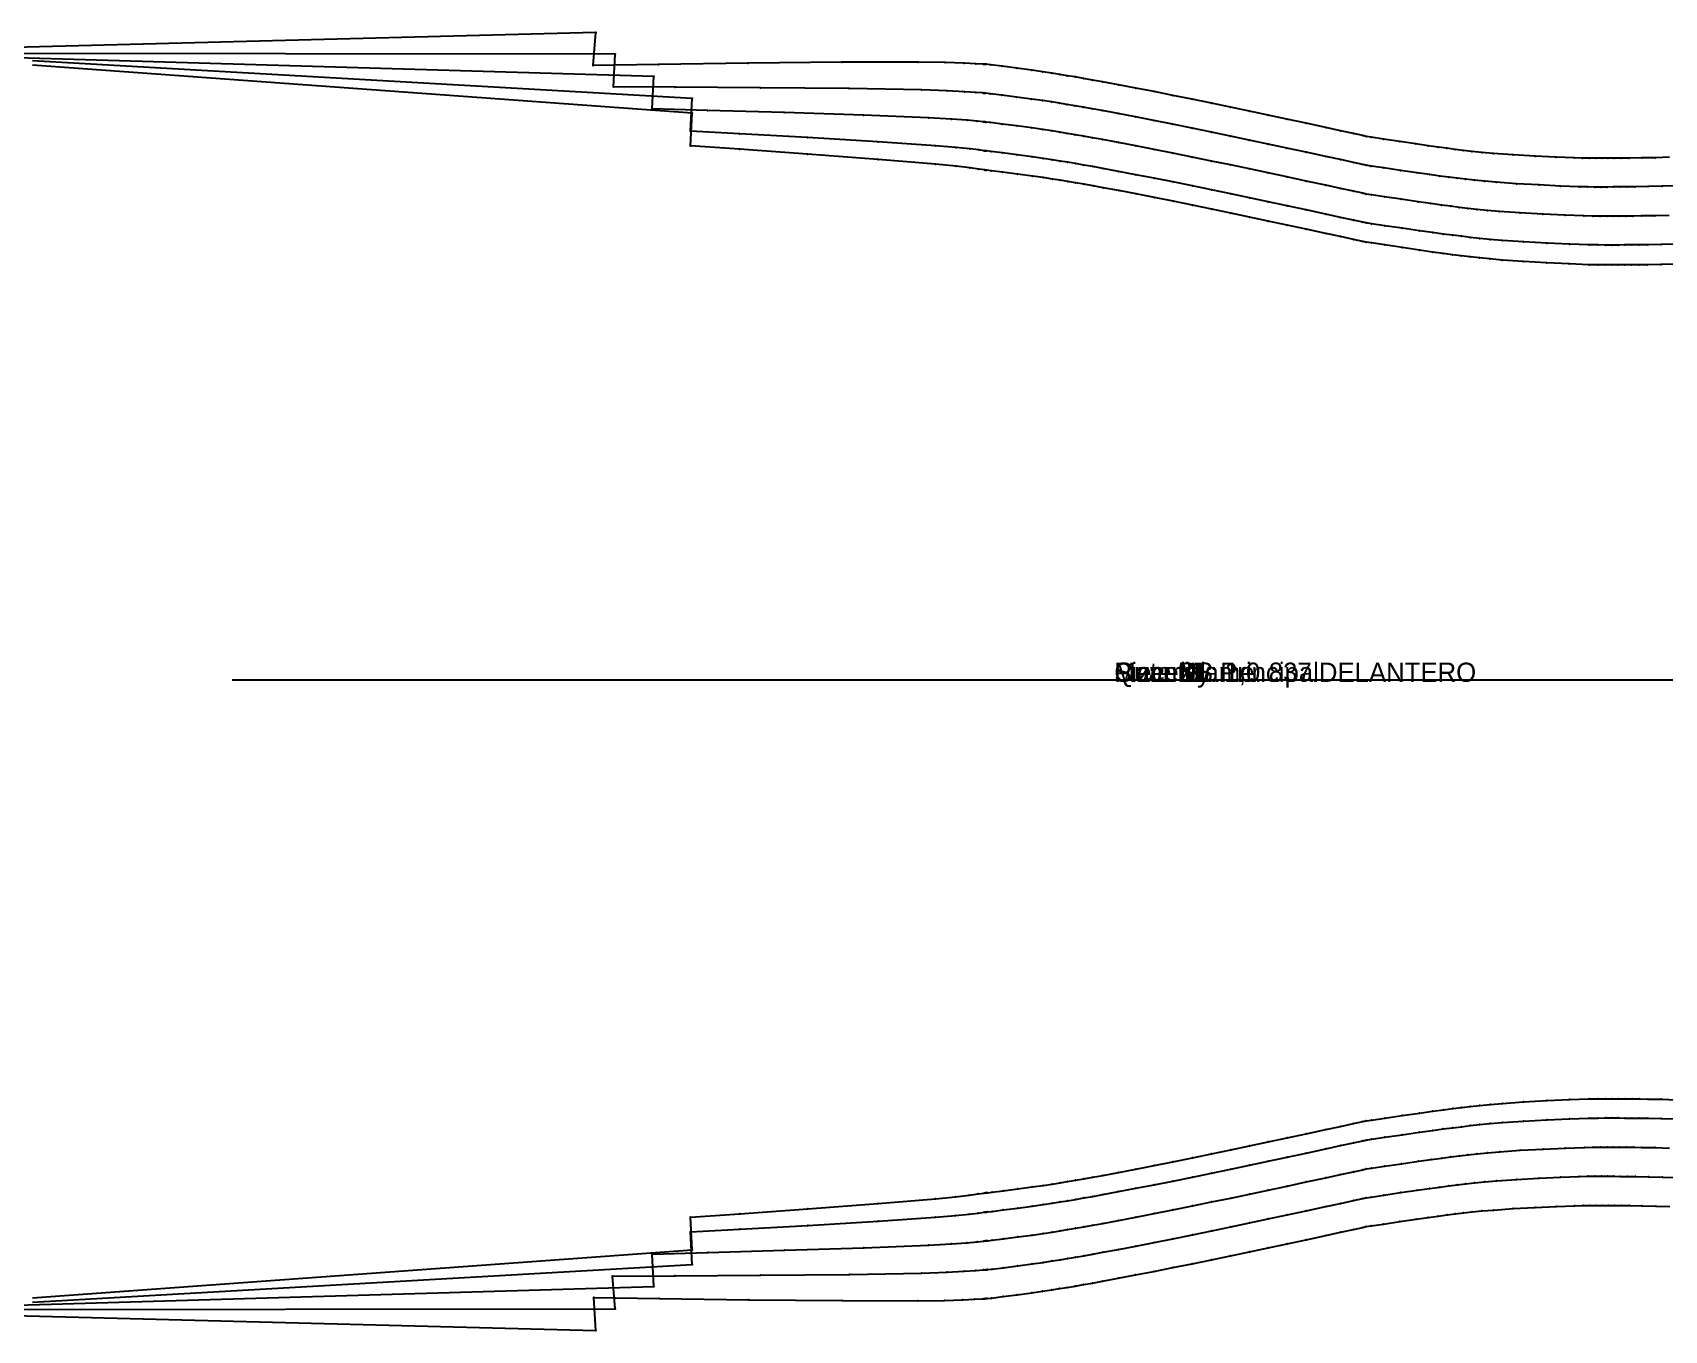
# Model space of a CAD drawing. Extents: x 50 to 2594, y 47 to 2136.
# Drawn here: x 898 to 1746, y 716 to 1390 of the extents above; entities that cross this region are included whole.
import ezdxf

# ---------------------------------------------------------------- set-up
doc = ezdxf.new("R2010")
doc.units = 0

# ---------------------------------------------------------------- blocks, each defined once
blk = doc.blocks.new('837.DELANTERO_XS')
at = {"layer": '1'}
for points in [[(897.848, 732.82), (1240.624, 757.787), (1239.747, 774.714), (1265.412, 776.508), (1300.687, 779.048), (1337.321, 781.821), (1367.064, 784.315), (1377.49, 785.354), (1384.613, 786.186), (1389.31, 786.821), (1392.455, 787.269), (1393.107, 787.354), (1393.651, 787.422), (1394.024, 787.467), (1394.162, 787.483), (1396.47, 787.772), (1402.25, 788.502), (1409.782, 789.474), (1417.348, 790.486), (1422.994, 791.288), (1427.683, 792.002), (1431.798, 792.667), (1435.721, 793.325), (1439.786, 794.011), (1444.134, 794.754), (1448.854, 795.578), (1454.04, 796.51), (1462.241, 798.034), (1471.248, 799.758), (1480.759, 801.62), (1490.47, 803.557), (1500.575, 805.606), (1510.572, 807.665), (1520.466, 809.727), (1530.261, 811.788), (1539.997, 813.853), (1549.77, 815.94), (1559.709, 818.077), (1569.946, 820.291), (1577.507, 821.934), (1584.229, 823.398), (1589.045, 824.449), (1590.888, 824.852), (1593.639, 825.261), (1600.533, 826.281), (1609.533, 827.6), (1618.6, 828.909), (1625.352, 829.856), (1630.963, 830.612), (1635.836, 831.24), (1640.376, 831.8), (1644.901, 832.338), (1649.767, 832.87), (1655.248, 833.398), (1661.615, 833.92), (1672.646, 834.659), (1684.753, 835.327), (1696.559, 835.863), (1706.689, 836.209), (1711.372, 836.305), (1715.303, 836.339), (1718.769, 836.333), (1722.058, 836.313), (1725.412, 836.294), (1728.991, 836.272), (1732.91, 836.236), (1737.285, 836.175), (1744.275, 836.033), (1751.91, 835.834)], [(1751.704, 1270.064), (1744.066, 1269.884), (1737.072, 1269.76), (1732.7, 1269.711), (1728.786, 1269.687), (1725.215, 1269.677), (1721.867, 1269.669), (1718.582, 1269.658), (1715.119, 1269.663), (1711.192, 1269.708), (1706.513, 1269.817), (1696.397, 1270.192), (1684.609, 1270.762), (1672.522, 1271.465), (1661.509, 1272.236), (1655.151, 1272.776), (1649.679, 1273.319), (1644.819, 1273.866), (1640.299, 1274.418), (1635.75, 1274.994), (1630.874, 1275.637), (1625.272, 1276.41), (1618.547, 1277.374), (1609.496, 1278.708), (1600.518, 1280.053), (1593.643, 1281.091), (1590.901, 1281.508), (1589.056, 1281.91), (1584.237, 1282.962), (1577.517, 1284.426), (1569.967, 1286.067), (1559.706, 1288.287), (1549.767, 1290.423), (1540.012, 1292.507), (1530.3, 1294.567), (1520.511, 1296.627), (1510.623, 1298.689), (1500.631, 1300.746), (1490.533, 1302.795), (1480.829, 1304.731), (1471.326, 1306.592), (1462.324, 1308.316), (1454.126, 1309.84), (1448.94, 1310.771), (1444.22, 1311.596), (1439.876, 1312.339), (1435.819, 1313.024), (1431.911, 1313.68), (1427.807, 1314.344), (1423.114, 1315.059), (1417.437, 1315.864), (1409.7, 1316.896), (1401.971, 1317.89), (1396.028, 1318.639), (1393.651, 1318.934), (1393.562, 1318.945), (1393.32, 1318.974), (1392.961, 1319.019), (1392.52, 1319.076), (1389.654, 1319.487), (1384.99, 1320.118), (1377.753, 1320.965), (1367.17, 1322.027), (1337.238, 1324.547), (1300.559, 1327.327), (1265.321, 1329.863), (1239.715, 1331.65), (1240.624, 1348.574), (897.848, 1373.541)]]:
    blk.add_lwpolyline(points, dxfattribs=at)
at = {"layer": '2'}
for p in [(1240.624, 1348.574), (1239.715, 1331.65), (1393.651, 1318.934), (1590.901, 1281.508), (1590.888, 824.852), (1394.162, 787.483), (1239.747, 774.714), (1240.624, 757.787)]:
    blk.add_point(p, dxfattribs=at)
at = {"layer": '3'}
for p in [(1265.321, 1329.863), (1300.559, 1327.327), (1337.238, 1324.547), (1367.17, 1322.027), (1377.753, 1320.965), (1384.99, 1320.118), (1389.654, 1319.487), (1392.52, 1319.076), (1392.961, 1319.019), (1393.32, 1318.974), (1393.562, 1318.945), (1396.028, 1318.639), (1401.971, 1317.89), (1409.7, 1316.896), (1417.437, 1315.864), (1423.114, 1315.059), (1427.807, 1314.344), (1431.911, 1313.68), (1435.819, 1313.024), (1439.876, 1312.339), (1444.22, 1311.596), (1448.94, 1310.771), (1454.126, 1309.84), (1462.324, 1308.316), (1471.326, 1306.592), (1480.829, 1304.731), (1490.533, 1302.795), (1500.631, 1300.746), (1510.623, 1298.689), (1520.511, 1296.627), (1530.3, 1294.567), (1540.012, 1292.507), (1549.767, 1290.423), (1559.706, 1288.287), (1569.967, 1286.067), (1577.517, 1284.426), (1584.237, 1282.962), (1589.056, 1281.91), (1593.643, 1281.091), (1600.518, 1280.053), (1609.496, 1278.708), (1618.547, 1277.374), (1625.272, 1276.41), (1630.874, 1275.637), (1635.75, 1274.994), (1640.299, 1274.418), (1644.819, 1273.866), (1649.679, 1273.319), (1655.151, 1272.776), (1661.509, 1272.236), (1672.522, 1271.465), (1684.609, 1270.762), (1696.397, 1270.192), (1706.513, 1269.817), (1711.192, 1269.708), (1715.119, 1269.663), (1718.582, 1269.658), (1721.867, 1269.669), (1725.215, 1269.677), (1728.786, 1269.687), (1732.7, 1269.711), (1737.072, 1269.76), (1744.066, 1269.884), (1635.836, 831.24), (1640.376, 831.8), (1644.901, 832.338), (1649.767, 832.87), (1655.248, 833.398), (1661.615, 833.92), (1672.646, 834.659), (1684.753, 835.327), (1696.559, 835.863), (1706.689, 836.209), (1711.372, 836.305), (1715.303, 836.339), (1718.769, 836.333), (1722.058, 836.313), (1725.412, 836.294), (1728.991, 836.272), (1732.91, 836.236), (1737.285, 836.175), (1744.275, 836.033), (1584.229, 823.398), (1589.045, 824.449), (1593.639, 825.261), (1600.533, 826.281), (1609.533, 827.6), (1618.6, 828.909), (1625.352, 829.856), (1630.963, 830.612), (1549.77, 815.94), (1559.709, 818.077), (1569.946, 820.291), (1577.507, 821.934), (1500.575, 805.606), (1510.572, 807.665), (1520.466, 809.727), (1530.261, 811.788), (1539.997, 813.853), (1462.241, 798.034), (1471.248, 799.758), (1480.759, 801.62), (1490.47, 803.557), (1409.782, 789.474), (1417.348, 790.486), (1422.994, 791.288), (1427.683, 792.002), (1431.798, 792.667), (1435.721, 793.325), (1439.786, 794.011), (1444.134, 794.754), (1448.854, 795.578), (1454.04, 796.51), (1337.321, 781.821), (1367.064, 784.315), (1377.49, 785.354), (1384.613, 786.186), (1389.31, 786.821), (1392.455, 787.269), (1393.107, 787.354), (1393.651, 787.422), (1394.024, 787.467), (1396.47, 787.772), (1402.25, 788.502), (1265.412, 776.508), (1300.687, 779.048)]:
    blk.add_point(p, dxfattribs=at)
at = {"layer": '4'}
for p in [(1590.901, 1281.508, 5), (1590.888, 824.852, 5)]:
    blk.add_point(p, dxfattribs=at)
at = {"layer": '7'}
blk.add_line((1001.713, 1054), (1666.057, 1054), dxfattribs=at)
at = {"layer": '1'}
for s in ['Size: XS', 'Quantity: 1,0', 'Piece Name: 837.DELANTERO', 'Material: Principal']:
    blk.add_text(s, height=10, dxfattribs=at).set_placement((1460, 1053))
blk = doc.blocks.new('837.DELANTERO_S')
at = {"layer": '1'}
for points in [[(897.821, 730.63), (1240.632, 750.2), (1239.735, 767.125), (1265.397, 768.518), (1300.668, 770.508), (1337.302, 772.709), (1367.048, 774.739), (1377.477, 775.615), (1384.604, 776.336), (1389.305, 776.897), (1392.454, 777.296), (1393.106, 777.371), (1393.651, 777.43), (1394.024, 777.469), (1394.162, 777.483), (1396.47, 777.772), (1402.25, 778.502), (1409.782, 779.474), (1417.348, 780.486), (1422.994, 781.288), (1427.683, 782.002), (1431.798, 782.667), (1435.721, 783.325), (1439.786, 784.011), (1444.134, 784.754), (1448.854, 785.578), (1454.04, 786.51), (1462.241, 788.034), (1471.248, 789.758), (1480.759, 791.62), (1490.47, 793.557), (1500.575, 795.606), (1510.572, 797.665), (1520.466, 799.727), (1530.261, 801.788), (1539.997, 803.853), (1549.77, 805.94), (1559.709, 808.077), (1569.946, 810.291), (1577.507, 811.934), (1584.229, 813.398), (1589.045, 814.449), (1590.888, 814.852), (1593.636, 815.261), (1600.523, 816.28), (1609.514, 817.6), (1618.571, 818.908), (1625.316, 819.855), (1630.921, 820.611), (1635.789, 821.238), (1640.325, 821.799), (1644.845, 822.336), (1649.706, 822.869), (1655.181, 823.396), (1661.541, 823.918), (1672.561, 824.658), (1684.655, 825.326), (1696.449, 825.864), (1706.569, 826.21), (1711.247, 826.307), (1715.175, 826.341), (1718.637, 826.336), (1721.923, 826.316), (1725.273, 826.297), (1728.848, 826.276), (1732.763, 826.24), (1737.134, 826.179), (1744.117, 826.039), (1751.744, 825.84)], [(1751.765, 1280.526), (1744.126, 1280.325), (1737.132, 1280.181), (1732.758, 1280.119), (1728.844, 1280.084), (1725.272, 1280.063), (1721.924, 1280.046), (1718.639, 1280.025), (1715.175, 1280.02), (1711.246, 1280.054), (1706.567, 1280.149), (1696.448, 1280.495), (1684.656, 1281.031), (1672.565, 1281.699), (1661.548, 1282.438), (1655.188, 1282.96), (1649.712, 1283.488), (1644.85, 1284.021), (1640.328, 1284.559), (1635.776, 1285.122), (1630.897, 1285.752), (1625.293, 1286.508), (1618.564, 1287.453), (1609.507, 1288.762), (1600.524, 1290.081), (1593.645, 1291.099), (1590.901, 1291.508), (1589.055, 1291.911), (1584.233, 1292.963), (1577.508, 1294.427), (1569.954, 1296.069), (1559.687, 1298.289), (1549.742, 1300.427), (1539.979, 1302.511), (1530.262, 1304.572), (1520.466, 1306.633), (1510.572, 1308.695), (1500.574, 1310.754), (1490.469, 1312.804), (1480.76, 1314.74), (1471.251, 1316.602), (1462.243, 1318.326), (1454.04, 1319.851), (1448.851, 1320.782), (1444.127, 1321.607), (1439.78, 1322.35), (1435.721, 1323.036), (1431.81, 1323.692), (1427.704, 1324.356), (1423.008, 1325.071), (1417.328, 1325.877), (1409.586, 1326.908), (1401.852, 1327.903), (1395.905, 1328.652), (1393.527, 1328.948), (1393.438, 1328.957), (1393.196, 1328.982), (1392.837, 1329.021), (1392.396, 1329.072), (1389.53, 1329.437), (1384.865, 1329.993), (1377.63, 1330.727), (1367.052, 1331.621), (1337.142, 1333.67), (1300.494, 1335.874), (1265.289, 1337.855), (1239.707, 1339.239), (1240.632, 1356.162), (897.821, 1375.73)]]:
    blk.add_lwpolyline(points, dxfattribs=at)
at = {"layer": '2'}
for p in [(1240.632, 1356.162), (1239.707, 1339.239), (1393.527, 1328.948), (1590.901, 1291.508), (1590.888, 814.852), (1394.162, 777.483), (1239.735, 767.125), (1240.632, 750.2)]:
    blk.add_point(p, dxfattribs=at)
at = {"layer": '3'}
for p in [(1265.289, 1337.855), (1300.494, 1335.874), (1337.142, 1333.67), (1367.052, 1331.621), (1377.63, 1330.727), (1384.865, 1329.993), (1389.53, 1329.437), (1392.396, 1329.072), (1392.837, 1329.021), (1393.196, 1328.982), (1393.438, 1328.957), (1395.905, 1328.652), (1401.852, 1327.903), (1409.586, 1326.908), (1417.328, 1325.877), (1423.008, 1325.071), (1427.704, 1324.356), (1431.81, 1323.692), (1435.721, 1323.036), (1439.78, 1322.35), (1444.127, 1321.607), (1448.851, 1320.782), (1454.04, 1319.851), (1462.243, 1318.326), (1471.251, 1316.602), (1480.76, 1314.74), (1490.469, 1312.804), (1500.574, 1310.754), (1510.572, 1308.695), (1520.466, 1306.633), (1530.262, 1304.572), (1539.979, 1302.511), (1549.742, 1300.427), (1559.687, 1298.289), (1569.954, 1296.069), (1577.508, 1294.427), (1584.233, 1292.963), (1589.055, 1291.911), (1593.645, 1291.099), (1600.524, 1290.081), (1609.507, 1288.762), (1618.564, 1287.453), (1625.293, 1286.508), (1630.897, 1285.752), (1635.776, 1285.122), (1640.328, 1284.559), (1644.85, 1284.021), (1649.712, 1283.488), (1655.188, 1282.96), (1661.548, 1282.438), (1672.565, 1281.699), (1684.656, 1281.031), (1696.448, 1280.495), (1744.126, 1280.325), (1706.567, 1280.149), (1711.246, 1280.054), (1715.175, 1280.02), (1718.639, 1280.025), (1721.924, 1280.046), (1725.272, 1280.063), (1728.844, 1280.084), (1732.758, 1280.119), (1737.132, 1280.181), (1649.706, 822.869), (1655.181, 823.396), (1661.541, 823.918), (1672.561, 824.658), (1684.655, 825.326), (1696.449, 825.864), (1706.569, 826.21), (1711.247, 826.307), (1715.175, 826.341), (1718.637, 826.336), (1721.923, 826.316), (1725.273, 826.297), (1728.848, 826.276), (1732.763, 826.24), (1737.134, 826.179), (1744.117, 826.039), (1589.045, 814.449), (1593.636, 815.261), (1600.523, 816.28), (1609.514, 817.6), (1618.571, 818.908), (1625.316, 819.855), (1630.921, 820.611), (1635.789, 821.238), (1640.325, 821.799), (1644.845, 822.336), (1549.77, 805.94), (1559.709, 808.077), (1569.946, 810.291), (1577.507, 811.934), (1584.229, 813.398), (1510.572, 797.665), (1520.466, 799.727), (1530.261, 801.788), (1539.997, 803.853), (1471.248, 789.758), (1480.759, 791.62), (1490.47, 793.557), (1500.575, 795.606), (1417.348, 780.486), (1422.994, 781.288), (1427.683, 782.002), (1431.798, 782.667), (1435.721, 783.325), (1439.786, 784.011), (1444.134, 784.754), (1448.854, 785.578), (1454.04, 786.51), (1462.241, 788.034), (1337.302, 772.709), (1367.048, 774.739), (1377.477, 775.615), (1384.604, 776.336), (1389.305, 776.897), (1392.454, 777.296), (1393.106, 777.371), (1393.651, 777.43), (1394.024, 777.469), (1396.47, 777.772), (1402.25, 778.502), (1409.782, 779.474), (1265.397, 768.518), (1300.668, 770.508)]:
    blk.add_point(p, dxfattribs=at)
at = {"layer": '4'}
for p in [(1590.901, 1291.508, 5), (1590.888, 814.852, 5)]:
    blk.add_point(p, dxfattribs=at)
at = {"layer": '7'}
blk.add_line((1001.713, 1054), (1666.057, 1054), dxfattribs=at)
at = {"layer": '1'}
for s in ['Size: S', 'Quantity: 1,0', 'Piece Name: 837.DELANTERO', 'Material: Principal']:
    blk.add_text(s, height=10, dxfattribs=at).set_placement((1460, 1053))
blk = doc.blocks.new('837.DELANTERO_M')
at = {"layer": '1'}
for points in [[(877.774, 728.675), (1220.644, 738.696), (1219.798, 755.621), (1248.762, 756.392), (1288.576, 757.535), (1329.931, 758.874), (1363.518, 760.235), (1375.299, 760.898), (1383.355, 761.488), (1388.67, 761.974), (1392.231, 762.325), (1392.969, 762.389), (1393.584, 762.439), (1394.006, 762.472), (1394.162, 762.483), (1396.47, 762.772), (1402.25, 763.502), (1409.782, 764.474), (1417.349, 765.486), (1422.995, 766.288), (1427.685, 767.002), (1431.8, 767.668), (1435.723, 768.325), (1439.788, 769.011), (1444.136, 769.754), (1448.857, 770.578), (1454.042, 771.51), (1462.243, 773.034), (1471.251, 774.758), (1480.762, 776.62), (1490.474, 778.557), (1500.58, 780.607), (1510.577, 782.665), (1520.471, 784.728), (1530.266, 786.789), (1540.003, 788.854), (1549.777, 790.941), (1559.716, 793.078), (1569.953, 795.292), (1577.514, 796.935), (1584.237, 798.4), (1589.053, 799.45), (1590.896, 799.853), (1593.588, 800.255), (1600.335, 801.258), (1609.142, 802.556), (1618.015, 803.844), (1624.623, 804.775), (1630.113, 805.519), (1634.882, 806.137), (1639.325, 806.689), (1643.753, 807.218), (1648.515, 807.743), (1653.879, 808.263), (1660.11, 808.778), (1670.906, 809.509), (1682.754, 810.171), (1694.308, 810.705), (1704.222, 811.051), (1708.805, 811.148), (1712.653, 811.183), (1716.045, 811.181), (1719.264, 811.163), (1722.546, 811.147), (1726.049, 811.128), (1729.884, 811.096), (1734.167, 811.039), (1741.008, 810.905), (1748.48, 810.716)], [(1748.262, 1295.459), (1740.788, 1295.275), (1733.945, 1295.148), (1729.666, 1295.096), (1725.836, 1295.069), (1722.341, 1295.056), (1719.066, 1295.045), (1715.852, 1295.031), (1712.463, 1295.033), (1708.619, 1295.073), (1704.041, 1295.175), (1694.142, 1295.532), (1682.607, 1296.08), (1670.779, 1296.756), (1660.002, 1297.5), (1653.78, 1298.023), (1648.424, 1298.55), (1643.668, 1299.08), (1639.245, 1299.616), (1634.793, 1300.175), (1630.021, 1300.8), (1624.539, 1301.551), (1617.957, 1302.488), (1609.099, 1303.786), (1600.313, 1305.093), (1593.585, 1306.103), (1590.901, 1306.508), (1589.053, 1306.911), (1584.225, 1307.963), (1577.493, 1309.429), (1569.93, 1311.071), (1559.652, 1313.293), (1549.695, 1315.432), (1539.922, 1317.517), (1530.194, 1319.579), (1520.387, 1321.642), (1510.482, 1323.705), (1500.473, 1325.765), (1490.357, 1327.816), (1480.636, 1329.753), (1471.116, 1331.616), (1462.099, 1333.341), (1453.886, 1334.866), (1448.692, 1335.798), (1443.963, 1336.624), (1439.611, 1337.367), (1435.547, 1338.053), (1431.632, 1338.709), (1427.521, 1339.374), (1422.82, 1340.089), (1417.133, 1340.895), (1409.383, 1341.927), (1401.64, 1342.921), (1395.687, 1343.67), (1393.306, 1343.966), (1393.206, 1343.974), (1392.933, 1343.994), (1392.527, 1344.027), (1392.029, 1344.071), (1388.792, 1344.392), (1383.524, 1344.873), (1375.358, 1345.472), (1363.424, 1346.148), (1329.695, 1347.519), (1288.378, 1348.853), (1248.692, 1349.982), (1219.856, 1350.74), (1220.644, 1367.665), (877.774, 1377.685)]]:
    blk.add_lwpolyline(points, dxfattribs=at)
at = {"layer": '2'}
for p in [(1220.644, 1367.665), (1219.856, 1350.74), (1393.306, 1343.966), (1590.901, 1306.508), (1590.896, 799.853), (1219.798, 755.621), (1394.162, 762.483), (1220.644, 738.696)]:
    blk.add_point(p, dxfattribs=at)
at = {"layer": '3'}
for p in [(1248.692, 1349.982), (1288.378, 1348.853), (1329.695, 1347.519), (1363.424, 1346.148), (1375.358, 1345.472), (1383.524, 1344.873), (1388.792, 1344.392), (1392.029, 1344.071), (1392.527, 1344.027), (1392.933, 1343.994), (1393.206, 1343.974), (1395.687, 1343.67), (1401.64, 1342.921), (1409.383, 1341.927), (1417.133, 1340.895), (1422.82, 1340.089), (1427.521, 1339.374), (1431.632, 1338.709), (1435.547, 1338.053), (1439.611, 1337.367), (1443.963, 1336.624), (1448.692, 1335.798), (1453.886, 1334.866), (1462.099, 1333.341), (1471.116, 1331.616), (1480.636, 1329.753), (1490.357, 1327.816), (1500.473, 1325.765), (1510.482, 1323.705), (1520.387, 1321.642), (1530.194, 1319.579), (1539.922, 1317.517), (1549.695, 1315.432), (1559.652, 1313.293), (1569.93, 1311.071), (1577.493, 1309.429), (1584.225, 1307.963), (1589.053, 1306.911), (1593.585, 1306.103), (1600.313, 1305.093), (1609.099, 1303.786), (1617.957, 1302.488), (1624.539, 1301.551), (1630.021, 1300.8), (1634.793, 1300.175), (1639.245, 1299.616), (1643.668, 1299.08), (1648.424, 1298.55), (1653.78, 1298.023), (1660.002, 1297.5), (1670.779, 1296.756), (1682.607, 1296.08), (1694.142, 1295.532), (1704.041, 1295.175), (1708.619, 1295.073), (1712.463, 1295.033), (1715.852, 1295.031), (1719.066, 1295.045), (1722.341, 1295.056), (1725.836, 1295.069), (1729.666, 1295.096), (1733.945, 1295.148), (1740.788, 1295.275), (1630.113, 805.519), (1634.882, 806.137), (1639.325, 806.689), (1643.753, 807.218), (1648.515, 807.743), (1653.879, 808.263), (1660.11, 808.778), (1670.906, 809.509), (1682.754, 810.171), (1694.308, 810.705), (1704.222, 811.051), (1708.805, 811.148), (1712.653, 811.183), (1716.045, 811.181), (1719.264, 811.163), (1722.546, 811.147), (1726.049, 811.128), (1729.884, 811.096), (1734.167, 811.039), (1741.008, 810.905), (1584.237, 798.4), (1589.053, 799.45), (1593.588, 800.255), (1600.335, 801.258), (1609.142, 802.556), (1618.015, 803.844), (1624.623, 804.775), (1540.003, 788.854), (1549.777, 790.941), (1559.716, 793.078), (1569.953, 795.292), (1577.514, 796.935), (1500.58, 780.607), (1510.577, 782.665), (1520.471, 784.728), (1530.266, 786.789), (1462.243, 773.034), (1471.251, 774.758), (1480.762, 776.62), (1490.474, 778.557), (1402.25, 763.502), (1409.782, 764.474), (1417.349, 765.486), (1422.995, 766.288), (1427.685, 767.002), (1431.8, 767.668), (1435.723, 768.325), (1439.788, 769.011), (1444.136, 769.754), (1448.857, 770.578), (1454.042, 771.51), (1248.762, 756.392), (1288.576, 757.535), (1329.931, 758.874), (1363.518, 760.235), (1375.299, 760.898), (1383.355, 761.488), (1388.67, 761.974), (1392.231, 762.325), (1392.969, 762.389), (1393.584, 762.439), (1394.006, 762.472), (1396.47, 762.772)]:
    blk.add_point(p, dxfattribs=at)
at = {"layer": '4'}
for p in [(1590.901, 1306.508, 5), (1590.896, 799.853, 5)]:
    blk.add_point(p, dxfattribs=at)
at = {"layer": '7'}
blk.add_line((1033.25, 1054), (1886.75, 1054), dxfattribs=at)
at = {"layer": '1'}
for s in ['Size: M', 'Quantity: 1,0', 'Piece Name: 837.DELANTERO', 'Material: Principal']:
    blk.add_text(s, height=10, dxfattribs=at).set_placement((1460, 1053))
blk = doc.blocks.new('837.DELANTERO_L')
at = {"layer": '1'}
for points in [[(857.728, 726.717), (1200.658, 727.186), (1199.213, 744.153), (1231.588, 744.294), (1276.091, 744.581), (1322.321, 745.049), (1359.875, 745.734), (1373.051, 746.181), (1382.065, 746.64), (1388.015, 747.051), (1392.002, 747.354), (1392.827, 747.408), (1393.515, 747.448), (1393.987, 747.474), (1394.162, 747.483), (1396.47, 747.772), (1402.25, 748.502), (1409.783, 749.474), (1417.35, 750.486), (1422.996, 751.288), (1427.686, 752.002), (1431.801, 752.668), (1435.725, 753.325), (1439.79, 754.011), (1444.138, 754.754), (1448.859, 755.579), (1454.045, 756.51), (1462.246, 758.034), (1471.255, 759.759), (1480.766, 761.621), (1490.478, 763.558), (1500.584, 765.608), (1510.582, 767.666), (1520.477, 769.728), (1530.272, 771.79), (1540.01, 773.855), (1549.783, 775.942), (1559.724, 778.079), (1569.961, 780.293), (1577.523, 781.936), (1584.245, 783.401), (1589.062, 784.452), (1590.905, 784.854), (1593.534, 785.25), (1600.124, 786.235), (1608.725, 787.511), (1617.39, 788.777), (1623.844, 789.693), (1629.206, 790.424), (1633.864, 791.032), (1638.203, 791.575), (1642.528, 792.096), (1647.179, 792.613), (1652.417, 793.125), (1658.503, 793.634), (1669.048, 794.359), (1680.62, 795.016), (1691.905, 795.548), (1701.589, 795.894), (1706.066, 795.993), (1709.824, 796.032), (1713.137, 796.032), (1716.281, 796.018), (1719.488, 796.005), (1722.909, 795.99), (1726.655, 795.961), (1730.838, 795.91), (1737.52, 795.786), (1744.819, 795.607), (1752.276, 795.385)], [(1752.152, 1310.787), (1744.697, 1310.574), (1737.392, 1310.401), (1730.703, 1310.283), (1726.521, 1310.236), (1722.778, 1310.213), (1719.362, 1310.202), (1716.16, 1310.194), (1713.019, 1310.184), (1709.706, 1310.188), (1705.95, 1310.231), (1701.475, 1310.335), (1691.8, 1310.692), (1680.526, 1311.237), (1668.966, 1311.908), (1658.433, 1312.645), (1652.352, 1313.161), (1647.118, 1313.681), (1642.469, 1314.203), (1638.146, 1314.73), (1633.796, 1315.281), (1629.132, 1315.896), (1623.774, 1316.634), (1617.343, 1317.556), (1608.685, 1318.832), (1600.099, 1320.117), (1593.524, 1321.11), (1590.901, 1321.508), (1589.051, 1321.911), (1584.219, 1322.964), (1577.481, 1324.43), (1569.911, 1326.073), (1559.623, 1328.295), (1549.658, 1330.435), (1539.876, 1332.521), (1530.139, 1334.584), (1520.324, 1336.647), (1510.409, 1338.711), (1500.391, 1340.771), (1490.266, 1342.823), (1480.537, 1344.761), (1471.008, 1346.624), (1461.983, 1348.35), (1453.763, 1349.876), (1448.563, 1350.808), (1443.83, 1351.633), (1439.475, 1352.377), (1435.407, 1353.063), (1431.488, 1353.719), (1427.374, 1354.384), (1422.668, 1355.099), (1416.977, 1355.905), (1409.22, 1356.937), (1401.47, 1357.932), (1395.511, 1358.681), (1393.128, 1358.977), (1393.016, 1358.983), (1392.712, 1358.999), (1392.259, 1359.026), (1391.703, 1359.061), (1388.089, 1359.339), (1382.209, 1359.743), (1373.096, 1360.207), (1359.785, 1360.664), (1322.177, 1361.352), (1276.116, 1361.811), (1231.877, 1362.082), (1199.734, 1362.209), (1200.658, 1379.175), (857.728, 1379.643)]]:
    blk.add_lwpolyline(points, dxfattribs=at)
at = {"layer": '2'}
for p in [(1200.658, 1379.175), (1199.734, 1362.209), (1393.128, 1358.977), (1590.901, 1321.508), (1590.905, 784.854), (1394.162, 747.483), (1199.213, 744.153), (1200.658, 727.186)]:
    blk.add_point(p, dxfattribs=at)
at = {"layer": '3'}
for p in [(1231.877, 1362.082), (1276.116, 1361.811), (1322.177, 1361.352), (1359.785, 1360.664), (1373.096, 1360.207), (1382.209, 1359.743), (1388.089, 1359.339), (1391.703, 1359.061), (1392.259, 1359.026), (1392.712, 1358.999), (1393.016, 1358.983), (1395.511, 1358.681), (1401.47, 1357.932), (1409.22, 1356.937), (1416.977, 1355.905), (1422.668, 1355.099), (1427.374, 1354.384), (1431.488, 1353.719), (1435.407, 1353.063), (1439.475, 1352.377), (1443.83, 1351.633), (1448.563, 1350.808), (1453.763, 1349.876), (1461.983, 1348.35), (1471.008, 1346.624), (1480.537, 1344.761), (1490.266, 1342.823), (1500.391, 1340.771), (1510.409, 1338.711), (1520.324, 1336.647), (1530.139, 1334.584), (1539.876, 1332.521), (1549.658, 1330.435), (1559.623, 1328.295), (1569.911, 1326.073), (1577.481, 1324.43), (1584.219, 1322.964), (1589.051, 1321.911), (1593.524, 1321.11), (1600.099, 1320.117), (1608.685, 1318.832), (1617.343, 1317.556), (1623.774, 1316.634), (1629.132, 1315.896), (1633.796, 1315.281), (1638.146, 1314.73), (1642.469, 1314.203), (1647.118, 1313.681), (1652.352, 1313.161), (1658.433, 1312.645), (1668.966, 1311.908), (1680.526, 1311.237), (1691.8, 1310.692), (1701.475, 1310.335), (1705.95, 1310.231), (1709.706, 1310.188), (1713.019, 1310.184), (1716.16, 1310.194), (1719.362, 1310.202), (1722.778, 1310.213), (1726.521, 1310.236), (1730.703, 1310.283), (1737.392, 1310.401), (1744.697, 1310.574), (1617.39, 788.777), (1623.844, 789.693), (1629.206, 790.424), (1633.864, 791.032), (1638.203, 791.575), (1642.528, 792.096), (1647.179, 792.613), (1652.417, 793.125), (1658.503, 793.634), (1669.048, 794.359), (1680.62, 795.016), (1691.905, 795.548), (1701.589, 795.894), (1706.066, 795.993), (1709.824, 796.032), (1713.137, 796.032), (1716.281, 796.018), (1719.488, 796.005), (1722.909, 795.99), (1726.655, 795.961), (1730.838, 795.91), (1737.52, 795.786), (1744.819, 795.607), (1569.961, 780.293), (1577.523, 781.936), (1584.245, 783.401), (1589.062, 784.452), (1593.534, 785.25), (1600.124, 786.235), (1608.725, 787.511), (1530.272, 771.79), (1540.01, 773.855), (1549.783, 775.942), (1559.724, 778.079), (1490.478, 763.558), (1500.584, 765.608), (1510.582, 767.666), (1520.477, 769.728), (1444.138, 754.754), (1448.859, 755.579), (1454.045, 756.51), (1462.246, 758.034), (1471.255, 759.759), (1480.766, 761.621), (1373.051, 746.181), (1382.065, 746.64), (1388.015, 747.051), (1392.002, 747.354), (1392.827, 747.408), (1393.515, 747.448), (1393.987, 747.474), (1396.47, 747.772), (1402.25, 748.502), (1409.783, 749.474), (1417.35, 750.486), (1422.996, 751.288), (1427.686, 752.002), (1431.801, 752.668), (1435.725, 753.325), (1439.79, 754.011), (1231.588, 744.294), (1276.091, 744.581), (1322.321, 745.049), (1359.875, 745.734)]:
    blk.add_point(p, dxfattribs=at)
at = {"layer": '4'}
for p in [(1590.901, 1321.508, 5), (1590.905, 784.854, 5)]:
    blk.add_point(p, dxfattribs=at)
at = {"layer": '7'}
blk.add_line((1033.25, 1054), (1886.75, 1054), dxfattribs=at)
at = {"layer": '1'}
for s in ['Size: L', 'Quantity: 1,0', 'Piece Name: 837.DELANTERO', 'Material: Principal']:
    blk.add_text(s, height=10, dxfattribs=at).set_placement((1460, 1053))
blk = doc.blocks.new('837.DELANTERO_XL')
at = {"layer": '1'}
for points in [[(847.682, 724.74), (1190.671, 715.929), (1189.479, 732.967), (1223.416, 732.45), (1270.068, 731.835), (1318.534, 731.375), (1357.91, 731.32), (1371.731, 731.519), (1381.188, 731.814), (1387.433, 732.122), (1391.618, 732.358), (1392.484, 732.397), (1393.207, 732.426), (1393.702, 732.443), (1393.885, 732.449), (1396.197, 732.737), (1401.985, 733.469), (1409.529, 734.441), (1417.107, 735.454), (1422.761, 736.257), (1427.458, 736.971), (1431.579, 737.637), (1435.508, 738.295), (1439.58, 738.982), (1443.934, 739.726), (1448.662, 740.551), (1453.855, 741.483), (1462.068, 743.009), (1471.09, 744.735), (1480.615, 746.599), (1490.341, 748.538), (1500.462, 750.59), (1510.475, 752.65), (1520.384, 754.714), (1530.193, 756.778), (1539.945, 758.845), (1549.733, 760.934), (1559.687, 763.073), (1569.939, 765.29), (1577.512, 766.935), (1584.245, 768.401), (1589.069, 769.453), (1590.914, 769.856), (1593.483, 770.244), (1599.922, 771.213), (1608.326, 772.467), (1616.793, 773.711), (1623.099, 774.612), (1628.338, 775.331), (1632.889, 775.929), (1637.13, 776.463), (1641.355, 776.976), (1645.9, 777.485), (1651.019, 777.99), (1656.966, 778.493), (1667.269, 779.209), (1678.578, 779.862), (1689.606, 780.391), (1699.068, 780.738), (1703.443, 780.838), (1707.115, 780.879), (1710.354, 780.882), (1713.426, 780.871), (1716.559, 780.861), (1719.902, 780.849), (1723.564, 780.824), (1727.651, 780.778), (1734.182, 780.662), (1741.315, 780.493), (1748.601, 780.283)], [(1748.447, 1325.63), (1741.162, 1325.441), (1734.022, 1325.29), (1727.486, 1325.191), (1723.399, 1325.155), (1719.742, 1325.142), (1716.403, 1325.14), (1713.275, 1325.141), (1710.205, 1325.138), (1706.968, 1325.151), (1703.298, 1325.202), (1698.925, 1325.314), (1689.471, 1325.688), (1678.456, 1326.248), (1667.161, 1326.933), (1656.87, 1327.679), (1650.929, 1328.199), (1645.816, 1328.719), (1641.275, 1329.242), (1637.052, 1329.767), (1632.802, 1330.316), (1628.246, 1330.929), (1623.012, 1331.664), (1616.73, 1332.58), (1608.273, 1333.849), (1599.886, 1335.126), (1593.463, 1336.112), (1590.901, 1336.508), (1589.053, 1336.911), (1584.227, 1337.964), (1577.496, 1339.429), (1569.934, 1341.072), (1559.657, 1343.294), (1549.703, 1345.433), (1539.932, 1347.519), (1530.204, 1349.581), (1520.4, 1351.643), (1510.496, 1353.707), (1500.489, 1355.767), (1490.375, 1357.818), (1480.656, 1359.756), (1471.138, 1361.619), (1462.122, 1363.345), (1453.911, 1364.87), (1448.717, 1365.802), (1443.989, 1366.628), (1439.638, 1367.371), (1435.575, 1368.057), (1431.661, 1368.713), (1427.551, 1369.378), (1422.85, 1370.093), (1417.164, 1370.9), (1409.416, 1371.932), (1401.674, 1372.927), (1395.721, 1373.676), (1393.341, 1373.972), (1393.223, 1373.976), (1392.901, 1373.987), (1392.423, 1374.006), (1391.836, 1374.032), (1388.017, 1374.25), (1381.804, 1374.556), (1372.18, 1374.857), (1358.125, 1375.064), (1318.43, 1375.015), (1269.821, 1374.549), (1223.138, 1373.922), (1189.221, 1373.393), (1190.671, 1390.432), (847.682, 1381.62)]]:
    blk.add_lwpolyline(points, dxfattribs=at)
at = {"layer": '2'}
for p in [(1190.671, 1390.432), (1393.341, 1373.972), (1189.221, 1373.393), (1590.901, 1336.508), (1590.914, 769.856), (1189.479, 732.967), (1393.885, 732.449), (1190.671, 715.929)]:
    blk.add_point(p, dxfattribs=at)
at = {"layer": '3'}
for p in [(1223.138, 1373.922), (1269.821, 1374.549), (1318.43, 1375.015), (1358.125, 1375.064), (1372.18, 1374.857), (1381.804, 1374.556), (1388.017, 1374.25), (1391.836, 1374.032), (1392.423, 1374.006), (1392.901, 1373.987), (1393.223, 1373.976), (1395.721, 1373.676), (1401.674, 1372.927), (1409.416, 1371.932), (1417.164, 1370.9), (1422.85, 1370.093), (1427.551, 1369.378), (1431.661, 1368.713), (1435.575, 1368.057), (1439.638, 1367.371), (1443.989, 1366.628), (1448.717, 1365.802), (1453.911, 1364.87), (1462.122, 1363.345), (1471.138, 1361.619), (1480.656, 1359.756), (1490.375, 1357.818), (1500.489, 1355.767), (1510.496, 1353.707), (1520.4, 1351.643), (1530.204, 1349.581), (1539.932, 1347.519), (1549.703, 1345.433), (1559.657, 1343.294), (1569.934, 1341.072), (1577.496, 1339.429), (1584.227, 1337.964), (1589.053, 1336.911), (1593.463, 1336.112), (1599.886, 1335.126), (1608.273, 1333.849), (1616.73, 1332.58), (1623.012, 1331.664), (1628.246, 1330.929), (1632.802, 1330.316), (1637.052, 1329.767), (1641.275, 1329.242), (1645.816, 1328.719), (1650.929, 1328.199), (1656.87, 1327.679), (1667.161, 1326.933), (1678.456, 1326.248), (1689.471, 1325.688), (1698.925, 1325.314), (1703.298, 1325.202), (1706.968, 1325.151), (1710.205, 1325.138), (1713.275, 1325.141), (1716.403, 1325.14), (1719.742, 1325.142), (1723.399, 1325.155), (1727.486, 1325.191), (1734.022, 1325.29), (1741.162, 1325.441), (1689.606, 780.391), (1699.068, 780.738), (1703.443, 780.838), (1707.115, 780.879), (1710.354, 780.882), (1713.426, 780.871), (1716.559, 780.861), (1719.902, 780.849), (1723.564, 780.824), (1727.651, 780.778), (1734.182, 780.662), (1741.315, 780.493), (1608.326, 772.467), (1616.793, 773.711), (1623.099, 774.612), (1628.338, 775.331), (1632.889, 775.929), (1637.13, 776.463), (1641.355, 776.976), (1645.9, 777.485), (1651.019, 777.99), (1656.966, 778.493), (1667.269, 779.209), (1678.578, 779.862), (1559.687, 763.073), (1569.939, 765.29), (1577.512, 766.935), (1584.245, 768.401), (1589.069, 769.453), (1593.483, 770.244), (1599.922, 771.213), (1520.384, 754.714), (1530.193, 756.778), (1539.945, 758.845), (1549.733, 760.934), (1480.615, 746.599), (1490.341, 748.538), (1500.462, 750.59), (1510.475, 752.65), (1431.579, 737.637), (1435.508, 738.295), (1439.58, 738.982), (1443.934, 739.726), (1448.662, 740.551), (1453.855, 741.483), (1462.068, 743.009), (1471.09, 744.735), (1223.416, 732.45), (1270.068, 731.835), (1318.534, 731.375), (1357.91, 731.32), (1371.731, 731.519), (1381.188, 731.814), (1387.433, 732.122), (1391.618, 732.358), (1392.484, 732.397), (1393.207, 732.426), (1393.702, 732.443), (1396.197, 732.737), (1401.985, 733.469), (1409.529, 734.441), (1417.107, 735.454), (1422.761, 736.257), (1427.458, 736.971)]:
    blk.add_point(p, dxfattribs=at)
at = {"layer": '4'}
for p in [(1590.901, 1336.508, 5), (1590.914, 769.856, 5)]:
    blk.add_point(p, dxfattribs=at)
at = {"layer": '7'}
blk.add_line((1033.25, 1054), (1886.75, 1054), dxfattribs=at)
at = {"layer": '1'}
for s in ['Size: XL', 'Quantity: 1,0', 'Piece Name: 837.DELANTERO', 'Material: Principal']:
    blk.add_text(s, height=10, dxfattribs=at).set_placement((1460, 1053))

msp = doc.modelspace()

# ---------------------------------------------------------------- block references
at = {"layer": '1'}
for name in ['837.DELANTERO_XL', '837.DELANTERO_L', '837.DELANTERO_M', '837.DELANTERO_S', '837.DELANTERO_XS']:
    msp.add_blockref(name, (0, 0), dxfattribs=at)

doc.saveas('drawing.dxf')
